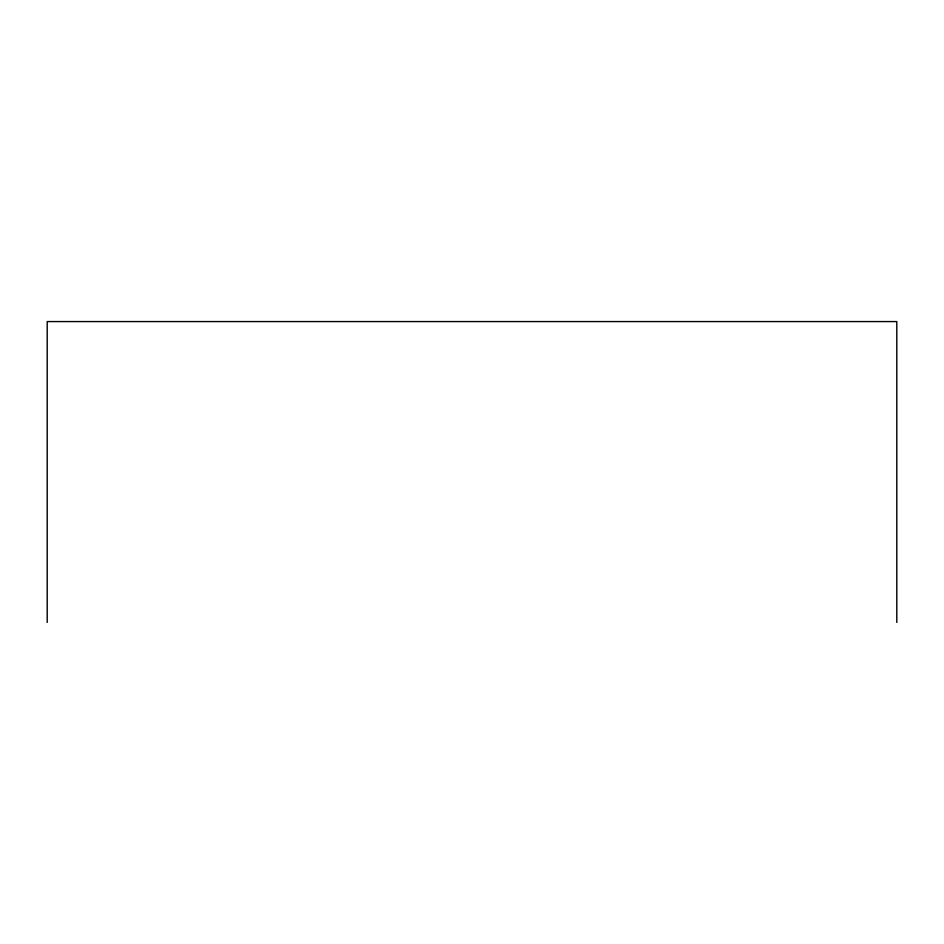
<?xml version="1.0" encoding="UTF-8"?>
<svg xmlns="http://www.w3.org/2000/svg" width="944" height="944" viewBox="0 0 944 944"><rect width="100%" height="100%" fill="white"/><g stroke="black" fill="none" stroke-linecap="round" stroke-linejoin="round"><path stroke-width="1.42" d="M896.8 622.426L896.8 321.574L47.2 321.574L47.2 622.426"/></g></svg>
